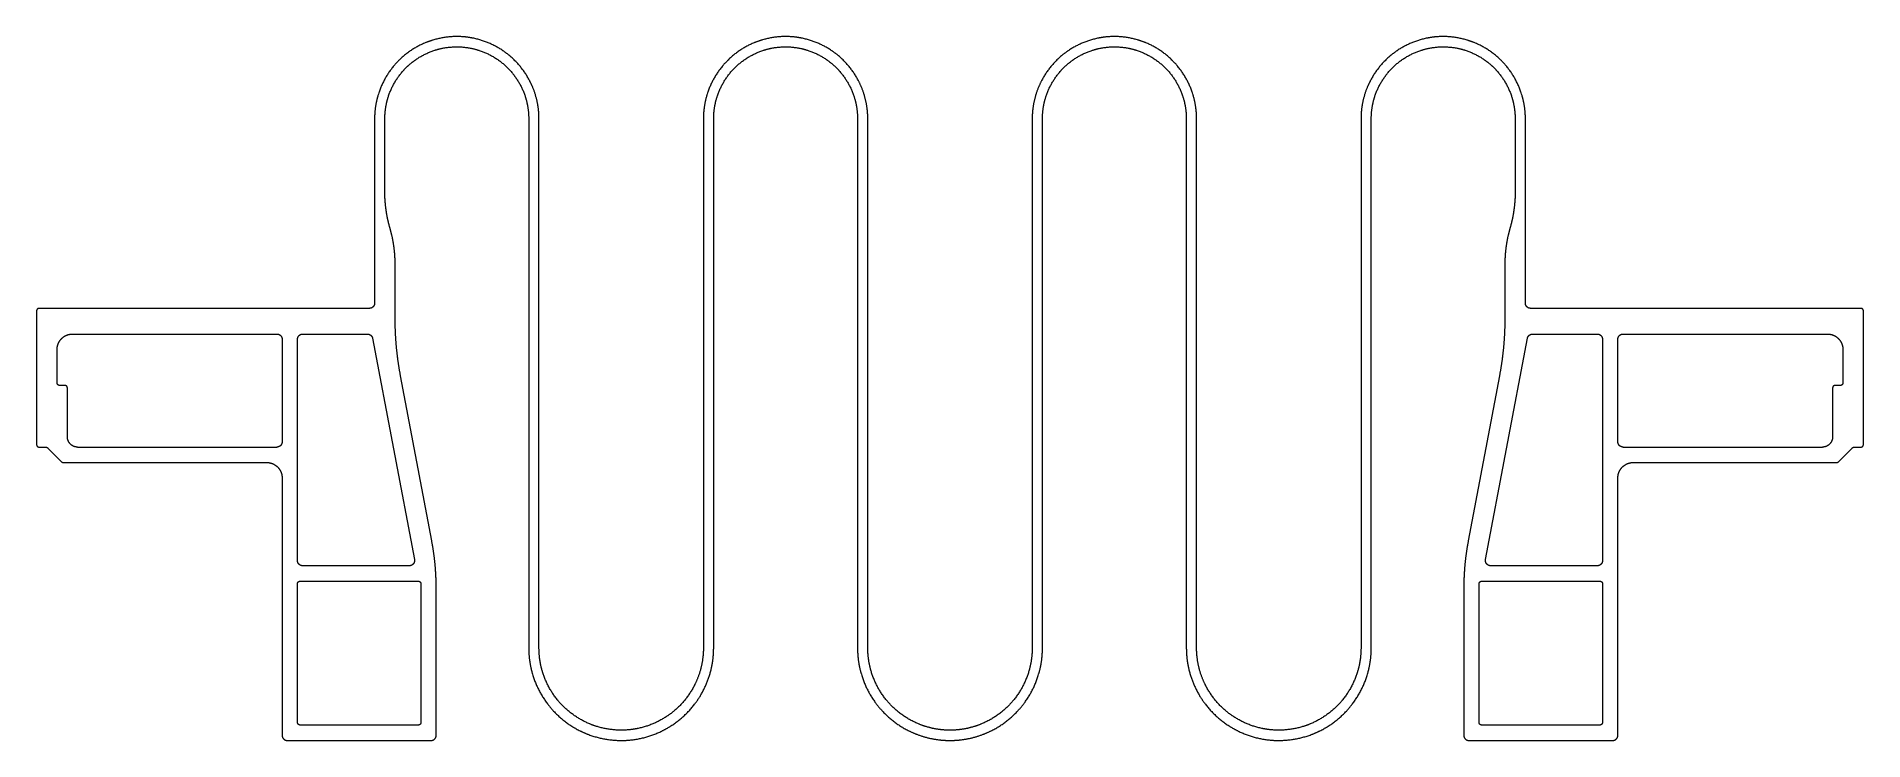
# Model space of a CAD drawing. Header units: millimetres. Extents: x -48 to 308, y 0 to 137.
import ezdxf

# ---------------------------------------------------------------- set-up
doc = ezdxf.new("R2010")
doc.units = ezdxf.units.MM
doc.layers.add('5', color=7, linetype='Continuous', true_color=0xffffff)

msp = doc.modelspace()

# ---------------------------------------------------------------- linework, layer by layer
at = {"layer": '5', "color": 163, "linetype": 'Continuous', "lineweight": 18}
for p, q in [((18, 121), (18, 85.1)), ((20, 105.5), (20, 121)), ((48, 121), (48, 18)), ((50, 18), (50, 121)), ((82, 121), (82, 18)), ((84, 18), (84, 121)), ((112, 121), (112, 18)), ((114, 18), (114, 121)), ((146, 121), (146, 18)), ((148, 18), (148, 121)), ((176, 121), (176, 18)), ((178, 18), (178, 121)), ((210, 121), (210, 18)), ((212, 18), (212, 121)), ((240, 121), (240, 105.5)), ((242, 85.1), (242, 121)), ((20.03, 105.5), (20, 105.5)), ((240, 105.5), (239.97, 105.5)), ((22, 82.13), (22, 92.7)), ((238, 92.7), (238, 82.13)), ((-47.8, 83.6), (-47.8, 57.6)), ((17, 84.1), (-47.3, 84.1)), ((307.3, 84.1), (243, 84.1)), ((307.8, 57.6), (307.8, 83.6)), ((-40.8, 79.1), (-1, 79.1)), ((4, 79.1), (16.61, 79.1)), ((17.59, 78.29), (25.75, 35.19)), ((234.25, 35.19), (242.41, 78.29)), ((243.39, 79.1), (256, 79.1)), ((261, 79.1), (300.8, 79.1)), ((-43.8, 69.6), (-43.8, 76.1)), ((0, 78.1), (0, 58.1)), ((3, 35), (3, 78.1)), ((257, 78.1), (257, 35)), ((260, 58.1), (260, 78.1)), ((303.8, 76.1), (303.8, 69.6)), ((-42.3, 69.1), (-43.3, 69.1)), ((-41.8, 59.1), (-41.8, 68.6)), ((29.13, 38.83), (23.05, 70.97)), ((236.95, 70.97), (230.87, 38.83)), ((301.8, 68.6), (301.8, 59.1)), ((303.3, 69.1), (302.3, 69.1)), ((-47.3, 57.1), (-46.01, 57.1)), ((-45.65, 56.95), (-42.95, 54.25)), ((-39.8, 57.1), (-1, 57.1)), ((261, 57.1), (299.8, 57.1)), ((302.95, 54.25), (305.65, 56.95)), ((306.01, 57.1), (307.3, 57.1)), ((-42.59, 54.1), (-3, 54.1)), ((263, 54.1), (302.59, 54.1)), ((0, 51.1), (0, 1)), ((260, 1), (260, 51.1)), ((24.76, 34), (4, 34)), ((256, 34), (235.24, 34)), ((3, 3.5), (3, 30.5)), ((3.5, 31), (26.5, 31)), ((27, 30.5), (27, 3.5)), ((30, 1), (30, 29.53)), ((230, 29.53), (230, 1)), ((233, 3.5), (233, 30.5)), ((233.5, 31), (256.5, 31)), ((257, 30.5), (257, 3.5)), ((1, 0), (29, 0)), ((26.5, 3), (3.5, 3)), ((231, 0), (259, 0)), ((256.5, 3), (233.5, 3))]:
    msp.add_line(p, q, dxfattribs=at)
for points, knots in [([(50, 121), (50, 121.63), (49.97, 122.26), (49.91, 122.89), (49.58, 125.07), (48.88, 127.18), (48.2, 128.61), (46.51, 131.28), (44.22, 133.46), (42.94, 134.41), (40.19, 135.96), (37.14, 136.81), (35.57, 137.04), (32.4, 137.11), (29.32, 136.42), (27.82, 135.89), (25, 134.46), (22.6, 132.39), (21.54, 131.22), (19.72, 128.63), (18.58, 125.68), (18.19, 124.14), (18, 122.57), (18, 121)], [0, 0, 0, 0, 0, 0, 0.062781, 0.062781, 0.062781, 0.218987, 0.218987, 0.218987, 0.375199, 0.375199, 0.375199, 0.531403, 0.531403, 0.531403, 0.687611, 0.687611, 0.687611, 0.843813, 0.843813, 0.843813, 1, 1, 1, 1, 1, 1]), ([(114, 121), (114, 121.63), (113.97, 122.26), (113.91, 122.89), (113.58, 125.07), (112.88, 127.18), (112.2, 128.61), (110.51, 131.28), (108.22, 133.46), (106.94, 134.41), (104.19, 135.96), (101.14, 136.81), (99.57, 137.04), (96.4, 137.11), (93.32, 136.42), (91.82, 135.89), (89, 134.46), (86.6, 132.39), (85.54, 131.22), (83.72, 128.63), (82.58, 125.68), (82.19, 124.14), (82, 122.57), (82, 121)], [0, 0, 0, 0, 0, 0, 0.062781, 0.062781, 0.062781, 0.218987, 0.218987, 0.218987, 0.375199, 0.375199, 0.375199, 0.531403, 0.531403, 0.531403, 0.687611, 0.687611, 0.687611, 0.843813, 0.843813, 0.843813, 1, 1, 1, 1, 1, 1]), ([(178, 121), (178, 122.57), (177.81, 124.14), (177.42, 125.68), (176.28, 128.63), (174.46, 131.22), (173.4, 132.39), (171, 134.46), (168.18, 135.89), (166.68, 136.42), (163.6, 137.11), (160.43, 137.04), (158.86, 136.81), (155.81, 135.96), (153.06, 134.41), (151.78, 133.46), (149.49, 131.28), (147.8, 128.61), (147.12, 127.18), (146.42, 125.07), (146.09, 122.89), (146.03, 122.26), (146, 121.63), (146, 121)], [0, 0, 0, 0, 0, 0, 0.156187, 0.156187, 0.156187, 0.312389, 0.312389, 0.312389, 0.468597, 0.468597, 0.468597, 0.624801, 0.624801, 0.624801, 0.781013, 0.781013, 0.781013, 0.937219, 0.937219, 0.937219, 1, 1, 1, 1, 1, 1]), ([(242, 121), (242, 122.57), (241.81, 124.14), (241.42, 125.68), (240.28, 128.63), (238.46, 131.22), (237.4, 132.39), (235, 134.46), (232.18, 135.89), (230.68, 136.42), (227.6, 137.11), (224.43, 137.04), (222.86, 136.81), (219.81, 135.96), (217.06, 134.41), (215.78, 133.46), (213.49, 131.28), (211.8, 128.61), (211.12, 127.18), (210.42, 125.07), (210.09, 122.89), (210.03, 122.26), (210, 121.63), (210, 121)], [0, 0, 0, 0, 0, 0, 0.156187, 0.156187, 0.156187, 0.312389, 0.312389, 0.312389, 0.468597, 0.468597, 0.468597, 0.624801, 0.624801, 0.624801, 0.781013, 0.781013, 0.781013, 0.937219, 0.937219, 0.937219, 1, 1, 1, 1, 1, 1]), ([(20, 121), (20, 122.47), (20.19, 123.94), (20.58, 125.37), (21.72, 128.11), (23.52, 130.46), (24.57, 131.51), (26.93, 133.31), (29.67, 134.44), (31.11, 134.82), (34.05, 135.19), (36.98, 134.8), (38.42, 134.41), (41.15, 133.26), (43.49, 131.45), (44.54, 130.39), (46.32, 128.04), (47.44, 125.32), (47.81, 123.9), (48, 122.45), (48, 121)], [0, 0, 0, 0, 0, 0, 0.167003, 0.167003, 0.167003, 0.33402, 0.33402, 0.33402, 0.501046, 0.501046, 0.501046, 0.668068, 0.668068, 0.668068, 0.835085, 0.835085, 0.835085, 1, 1, 1, 1, 1, 1]), ([(84, 121), (84, 122.47), (84.19, 123.94), (84.58, 125.37), (85.72, 128.11), (87.52, 130.46), (88.57, 131.51), (90.93, 133.31), (93.67, 134.44), (95.11, 134.82), (98.05, 135.19), (100.98, 134.8), (102.42, 134.41), (105.15, 133.26), (107.49, 131.45), (108.54, 130.39), (110.32, 128.04), (111.44, 125.32), (111.81, 123.9), (112, 122.45), (112, 121)], [0, 0, 0, 0, 0, 0, 0.167003, 0.167003, 0.167003, 0.33402, 0.33402, 0.33402, 0.501046, 0.501046, 0.501046, 0.668068, 0.668068, 0.668068, 0.835085, 0.835085, 0.835085, 1, 1, 1, 1, 1, 1]), ([(148, 121), (148, 122.45), (148.19, 123.9), (148.56, 125.32), (149.68, 128.04), (151.46, 130.39), (152.51, 131.45), (154.85, 133.26), (157.58, 134.41), (159.02, 134.8), (161.95, 135.19), (164.89, 134.82), (166.33, 134.44), (169.07, 133.31), (171.43, 131.51), (172.48, 130.46), (174.28, 128.11), (175.42, 125.37), (175.81, 123.94), (176, 122.47), (176, 121)], [0, 0, 0, 0, 0, 0, 0.164915, 0.164915, 0.164915, 0.331932, 0.331932, 0.331932, 0.498954, 0.498954, 0.498954, 0.66598, 0.66598, 0.66598, 0.832997, 0.832997, 0.832997, 1, 1, 1, 1, 1, 1]), ([(212, 121), (212, 122.45), (212.19, 123.9), (212.56, 125.32), (213.68, 128.04), (215.46, 130.39), (216.51, 131.45), (218.85, 133.26), (221.58, 134.41), (223.02, 134.8), (225.95, 135.19), (228.89, 134.82), (230.33, 134.44), (233.07, 133.31), (235.43, 131.51), (236.48, 130.46), (238.28, 128.11), (239.42, 125.37), (239.81, 123.94), (240, 122.47), (240, 121)], [0, 0, 0, 0, 0, 0, 0.164915, 0.164915, 0.164915, 0.331932, 0.331932, 0.331932, 0.498954, 0.498954, 0.498954, 0.66598, 0.66598, 0.66598, 0.832997, 0.832997, 0.832997, 1, 1, 1, 1, 1, 1]), ([(48, 18), (48, 16.33), (48.19, 14.67), (48.58, 13.03), (49.72, 9.88), (51.55, 7.07), (52.62, 5.78), (55.05, 3.47), (57.94, 1.77), (59.48, 1.1), (62.69, 0.11), (66.03, -0.12), (67.71, -0.04), (71.02, 0.51), (74.11, 1.8), (75.58, 2.62), (78.29, 4.59), (80.49, 7.12), (81.43, 8.51), (82.82, 11.18), (83.64, 14.06), (83.88, 15.36), (84, 16.68), (84, 18)], [0, 0, 0, 0, 0, 0, 0.147222, 0.147222, 0.147222, 0.29446, 0.29446, 0.29446, 0.4417, 0.4417, 0.4417, 0.588929, 0.588929, 0.588929, 0.736171, 0.736171, 0.736171, 0.883408, 0.883408, 0.883408, 1, 1, 1, 1, 1, 1]), ([(82, 18), (82, 17.37), (81.97, 16.74), (81.91, 16.11), (81.58, 13.93), (80.88, 11.82), (80.2, 10.39), (78.51, 7.72), (76.22, 5.54), (74.94, 4.59), (72.19, 3.04), (69.14, 2.19), (67.57, 1.96), (64.4, 1.89), (61.32, 2.58), (59.82, 3.11), (57, 4.54), (54.6, 6.61), (53.54, 7.78), (51.72, 10.37), (50.58, 13.32), (50.19, 14.86), (50, 16.43), (50, 18)], [0, 0, 0, 0, 0, 0, 0.062781, 0.062781, 0.062781, 0.218987, 0.218987, 0.218987, 0.375199, 0.375199, 0.375199, 0.531403, 0.531403, 0.531403, 0.687611, 0.687611, 0.687611, 0.843813, 0.843813, 0.843813, 1, 1, 1, 1, 1, 1]), ([(112, 18), (112, 16.33), (112.19, 14.67), (112.58, 13.03), (113.72, 9.88), (115.55, 7.07), (116.63, 5.78), (119.05, 3.47), (121.95, 1.77), (123.48, 1.1), (125.72, 0.41), (128.02, 0.09), (128.68, 0.03), (129.34, 0), (130, 0)], [0, 0, 0, 0, 0, 0, 0.294506, 0.294506, 0.294506, 0.58906, 0.58906, 0.58906, 0.883521, 0.883521, 0.883521, 1, 1, 1, 1, 1, 1]), ([(130, 2), (129.68, 2), (129.37, 2.01), (129.05, 2.02), (127.17, 2.16), (125.32, 2.58), (123.83, 3.11), (121, 4.54), (118.6, 6.6), (117.54, 7.78), (115.72, 10.37), (114.58, 13.32), (114.19, 14.86), (114, 16.43), (114, 18)], [0, 0, 0, 0, 0, 0, 0.062806, 0.062806, 0.062806, 0.375124, 0.375124, 0.375124, 0.687602, 0.687602, 0.687602, 1, 1, 1, 1, 1, 1]), ([(130, 0), (130.66, 0), (131.32, 0.03), (131.98, 0.09), (134.28, 0.41), (136.52, 1.1), (138.05, 1.77), (140.95, 3.47), (143.37, 5.78), (144.45, 7.07), (146.28, 9.88), (147.42, 13.03), (147.81, 14.67), (148, 16.33), (148, 18)], [0, 0, 0, 0, 0, 0, 0.116479, 0.116479, 0.116479, 0.41094, 0.41094, 0.41094, 0.705494, 0.705494, 0.705494, 1, 1, 1, 1, 1, 1]), ([(146, 18), (146, 16.43), (145.81, 14.86), (145.42, 13.32), (144.28, 10.37), (142.46, 7.78), (141.4, 6.6), (139, 4.54), (136.17, 3.11), (134.68, 2.58), (132.83, 2.16), (130.95, 2.02), (130.63, 2.01), (130.32, 2), (130, 2)], [0, 0, 0, 0, 0, 0, 0.312398, 0.312398, 0.312398, 0.624876, 0.624876, 0.624876, 0.937194, 0.937194, 0.937194, 1, 1, 1, 1, 1, 1]), ([(176, 18), (176, 16.68), (176.12, 15.36), (176.36, 14.06), (177.18, 11.18), (178.57, 8.51), (179.51, 7.12), (181.71, 4.59), (184.42, 2.62), (185.89, 1.8), (188.98, 0.51), (192.29, -0.04), (193.97, -0.12), (197.31, 0.11), (200.52, 1.1), (202.06, 1.77), (204.95, 3.47), (207.38, 5.78), (208.45, 7.07), (210.28, 9.88), (211.42, 13.03), (211.81, 14.67), (212, 16.33), (212, 18)], [0, 0, 0, 0, 0, 0, 0.116592, 0.116592, 0.116592, 0.263829, 0.263829, 0.263829, 0.411071, 0.411071, 0.411071, 0.5583, 0.5583, 0.5583, 0.70554, 0.70554, 0.70554, 0.852778, 0.852778, 0.852778, 1, 1, 1, 1, 1, 1]), ([(210, 18), (210, 16.43), (209.81, 14.86), (209.42, 13.32), (208.28, 10.37), (206.46, 7.78), (205.4, 6.61), (203, 4.54), (200.18, 3.11), (198.68, 2.58), (195.6, 1.89), (192.43, 1.96), (190.86, 2.19), (187.81, 3.04), (185.06, 4.59), (183.78, 5.54), (181.49, 7.72), (179.8, 10.39), (179.12, 11.82), (178.42, 13.93), (178.09, 16.11), (178.03, 16.74), (178, 17.37), (178, 18)], [0, 0, 0, 0, 0, 0, 0.156187, 0.156187, 0.156187, 0.312389, 0.312389, 0.312389, 0.468597, 0.468597, 0.468597, 0.624801, 0.624801, 0.624801, 0.781013, 0.781013, 0.781013, 0.937219, 0.937219, 0.937219, 1, 1, 1, 1, 1, 1])]:
    msp.add_open_spline(points, degree=5, knots=knots, dxfattribs=at)
for points, degree in [([(21, 99.7), (20.67, 100.83), (20.41, 101.98), (20.21, 103.15), (20.09, 104.32), (20.03, 105.5)], 5), ([(239.97, 105.5), (239.91, 104.32), (239.79, 103.15), (239.59, 101.98), (239.33, 100.83), (239, 99.7)], 5), ([(22, 92.7), (22, 94.12), (21.9, 95.54), (21.7, 96.95), (21.4, 98.34), (21, 99.7)], 5), ([(239, 99.7), (238.6, 98.34), (238.3, 96.95), (238.1, 95.54), (238, 94.12), (238, 92.7)], 5), ([(-47.3, 84.1), (-47.46, 84.1), (-47.62, 84.04), (-47.74, 83.92), (-47.8, 83.76), (-47.8, 83.6)], 5), ([(18, 85.1), (18, 84.79), (17.87, 84.47), (17.63, 84.23), (17.31, 84.1), (17, 84.1)], 5), ([(23.05, 70.97), (22.63, 73.18), (22.32, 75.4), (22.11, 77.64), (22, 79.88), (22, 82.13)], 5), ([(238, 82.13), (238, 79.88), (237.89, 77.64), (237.68, 75.4), (237.37, 73.18), (236.95, 70.97)], 5), ([(243, 84.1), (242.69, 84.1), (242.37, 84.23), (242.13, 84.47), (242, 84.79), (242, 85.1)], 5), ([(307.8, 83.6), (307.8, 83.76), (307.74, 83.92), (307.62, 84.04), (307.46, 84.1), (307.3, 84.1)], 5), ([(-43.8, 76.1), (-43.8, 77.04), (-43.43, 77.99), (-42.69, 78.73), (-41.74, 79.1), (-40.8, 79.1)], 5), ([(-1, 79.1), (-0.69, 79.1), (-0.37, 78.97), (-0.13, 78.73), (0, 78.41), (0, 78.1)], 5), ([(3, 78.1), (3, 78.41), (3.13, 78.73), (3.37, 78.97), (3.69, 79.1), (4, 79.1)], 5), ([(16.61, 79.1), (16.89, 79.1), (17.16, 79), (17.39, 78.81), (17.54, 78.56), (17.59, 78.29)], 5), ([(242.41, 78.29), (242.46, 78.56), (242.61, 78.81), (242.84, 79), (243.11, 79.1), (243.39, 79.1)], 5), ([(256, 79.1), (256.31, 79.1), (256.63, 78.97), (256.87, 78.73), (257, 78.41), (257, 78.1)], 5), ([(260, 78.1), (260, 78.41), (260.13, 78.73), (260.37, 78.97), (260.69, 79.1), (261, 79.1)], 5), ([(300.8, 79.1), (301.74, 79.1), (302.69, 78.73), (303.43, 77.99), (303.8, 77.04), (303.8, 76.1)], 5), ([(-43.3, 69.1), (-43.46, 69.1), (-43.62, 69.16), (-43.74, 69.28), (-43.8, 69.44), (-43.8, 69.6)], 5), ([(-41.8, 68.6), (-41.8, 68.76), (-41.86, 68.92), (-41.98, 69.04), (-42.14, 69.1), (-42.3, 69.1)], 5), ([(302.3, 69.1), (302.14, 69.1), (301.98, 69.04), (301.86, 68.92), (301.8, 68.76), (301.8, 68.6)], 5), ([(303.8, 69.6), (303.8, 69.44), (303.74, 69.28), (303.62, 69.16), (303.46, 69.1), (303.3, 69.1)], 5), ([(-47.8, 57.6), (-47.8, 57.44), (-47.74, 57.28), (-47.62, 57.16), (-47.46, 57.1), (-47.3, 57.1)], 5), ([(-46.01, 57.1), (-45.93, 57.1), (-45.85, 57.08), (-45.78, 57.05), (-45.71, 57.01), (-45.65, 56.95)], 5), ([(-39.8, 57.1), (-40.43, 57.1), (-41.06, 57.35), (-41.55, 57.84), (-41.8, 58.47), (-41.8, 59.1)], 5), ([(0, 58.1), (0, 57.79), (-0.13, 57.47), (-0.37, 57.23), (-0.69, 57.1), (-1, 57.1)], 5), ([(261, 57.1), (260.69, 57.1), (260.37, 57.23), (260.13, 57.47), (260, 57.79), (260, 58.1)], 5), ([(301.8, 59.1), (301.8, 58.47), (301.55, 57.84), (301.06, 57.35), (300.43, 57.1), (299.8, 57.1)], 5), ([(305.65, 56.95), (305.71, 57.01), (305.78, 57.05), (305.85, 57.08), (305.93, 57.1), (306.01, 57.1)], 5), ([(307.3, 57.1), (307.46, 57.1), (307.62, 57.16), (307.74, 57.28), (307.8, 57.44), (307.8, 57.6)], 5), ([(-42.95, 54.25), (-42.89, 54.19), (-42.82, 54.15), (-42.75, 54.12), (-42.67, 54.1), (-42.59, 54.1)], 5), ([(-3, 54.1), (-2.06, 54.1), (-1.11, 53.73), (-0.37, 52.99), (0, 52.04), (0, 51.1)], 5), ([(260, 51.1), (260, 52.04), (260.37, 52.99), (261.11, 53.73), (262.06, 54.1), (263, 54.1)], 5), ([(302.59, 54.1), (302.67, 54.1), (302.75, 54.12), (302.82, 54.15), (302.89, 54.19), (302.95, 54.25)], 5), ([(30, 29.53), (30, 31.4), (29.91, 33.27), (29.74, 35.14), (29.48, 36.99), (29.13, 38.83)], 5), ([(230.87, 38.83), (230.52, 36.99), (230.26, 35.14), (230.09, 33.27), (230, 31.4), (230, 29.53)], 5), ([(4, 34), (3.69, 34), (3.37, 34.13), (3.13, 34.37), (3, 34.69), (3, 35)], 5), ([(25.75, 35.19), (25.81, 34.84), (25.73, 34.47), (25.47, 34.15), (25.12, 34), (24.76, 34)], 5), ([(235.24, 34), (234.88, 34), (234.53, 34.15), (234.27, 34.47), (234.19, 34.84), (234.25, 35.19)], 5), ([(257, 35), (257, 34.69), (256.87, 34.37), (256.63, 34.13), (256.31, 34), (256, 34)], 5), ([(3, 30.5), (3, 30.7), (3.1, 30.9), (3.3, 31), (3.5, 31)], 4), ([(26.5, 31), (26.7, 31), (26.9, 30.9), (27, 30.7), (27, 30.5)], 4), ([(233, 30.5), (233, 30.7), (233.1, 30.9), (233.3, 31), (233.5, 31)], 4), ([(256.5, 31), (256.7, 31), (256.9, 30.9), (257, 30.7), (257, 30.5)], 4), ([(0, 1), (0, 0.69), (0.13, 0.37), (0.37, 0.13), (0.69, 0), (1, 0)], 5), ([(3.5, 3), (3.3, 3), (3.1, 3.1), (3, 3.3), (3, 3.5)], 4), ([(27, 3.5), (27, 3.3), (26.9, 3.1), (26.7, 3), (26.5, 3)], 4), ([(29, 0), (29.31, 0), (29.63, 0.13), (29.87, 0.37), (30, 0.69), (30, 1)], 5), ([(230, 1), (230, 0.69), (230.13, 0.37), (230.37, 0.13), (230.69, 0), (231, 0)], 5), ([(233.5, 3), (233.3, 3), (233.1, 3.1), (233, 3.3), (233, 3.5)], 4), ([(257, 3.5), (257, 3.3), (256.9, 3.1), (256.7, 3), (256.5, 3)], 4), ([(259, 0), (259.31, 0), (259.63, 0.13), (259.87, 0.37), (260, 0.69), (260, 1)], 5)]:
    msp.add_open_spline(points, degree=degree, dxfattribs=at)

doc.saveas('drawing.dxf')
